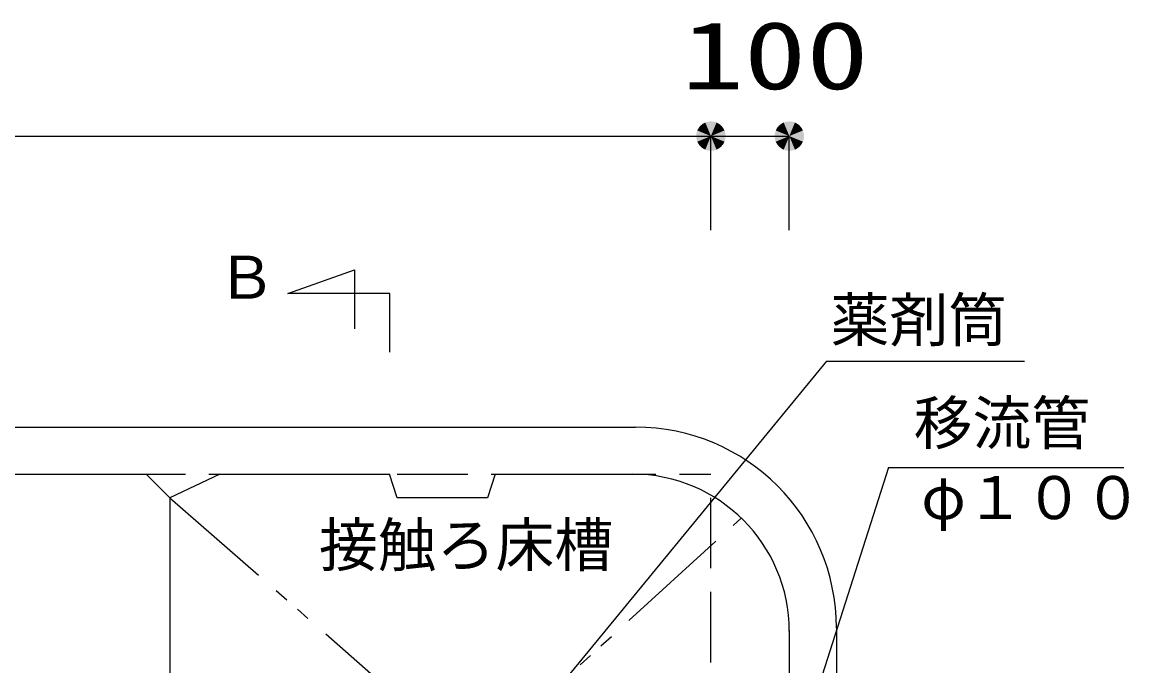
# Model space of a CAD drawing. Units: millimetres, scale not verified. Extents: x -9773 to 7545, y -7063 to 5014.
# Drawn here: x -5378 to -3967, y 533 to 1354 of the extents above; entities that cross this region are included whole.
import ezdxf
from ezdxf.enums import TextEntityAlignment as Align

# ---------------------------------------------------------------- set-up
doc = ezdxf.new("R2010")
doc.units = ezdxf.units.MM
doc.header["$LTSCALE"] = 30
doc.linetypes.add('DASHED3', pattern=[4, 3, -1])
doc.linetypes.add('DOUBLE_CHAIN1', pattern=[8.8, 5, -1, 0.6, -0.6, 0.6, -1])
for name, color, linetype, lineweight in [('0-1_KIKI', 3, 'Continuous', 25), ('0-3_A-PIPE', 2, 'Continuous', 25), ('0-5_MOJI', 7, 'Continuous', 25)]:
    doc.layers.add(name, color=color, linetype=linetype, lineweight=lineweight)
doc.styles.add('MS Gothic', font='')
doc.styles.add('ＭＳ ゴシック', font='')
doc.styles.get('MS Gothic').set_extended_font_data('MS Gothic')
doc.styles.get('ＭＳ ゴシック').set_extended_font_data('MS Gothic')

msp = doc.modelspace()

# ---------------------------------------------------------------- linework, layer by layer
at = {"layer": '0-1_KIKI', "color": 4}
for p, q in [((-4352.14, 921.74), (-4999.53, 134.22)), ((-4352.14, 921.74), (-4099.67, 921.74)), ((-4273.3, 786.07), (-4461.03, 199.87)), ((-4273.3, 786.07), (-3973.24, 786.07))]:
    msp.add_line(p, q, dxfattribs=at)
at = {"layer": '0-1_KIKI'}
for p, q in [((-6603.73, 837.6), (-4595.73, 837.6)), ((-5524.73, 777.6), (-5219.73, 777.6)), ((-5189.73, 747.6), (-5219.73, 777.6)), ((-5125.73, 777.6), (-5189.73, 747.6)), ((-5125.73, 777.6), (-4909.73, 777.6)), ((-4899.73, 747.6), (-4909.73, 777.6)), ((-4774.73, 777.6), (-4784.73, 747.6)), ((-4774.73, 777.6), (-4599.73, 777.6)), ((-5189.73, 747.6), (-5189.73, -392.4)), ((-4784.73, 747.6), (-4899.73, 747.6)), ((-4339.73, 581.6), (-4339.73, -226.4)), ((-4399.73, 578.36), (-4399.73, 397.32)), ((-4399.73, 577.6), (-4399.73, 239.6))]:
    msp.add_line(p, q, dxfattribs=at)
at = {"layer": '0-1_KIKI', "linetype": 'DOUBLE_CHAIN1'}
for p, q in [((-5189.73, 747.6), (-4399.73, 57.6)), ((-5189.78, 57.6), (-4461.05, 721.71))]:
    msp.add_line(p, q, dxfattribs=at)
at = {"layer": '0-1_KIKI'}
msp.add_lwpolyline([(-4909, 933.11), (-4909, 1008.11), (-5039, 1008.11), (-4954, 1038.11), (-4954, 963.11)], dxfattribs=at)
for centre, radius in [((-4595.73, 581.6), 256), ((-4599.73, 577.6), 200)]:
    msp.add_arc(centre, radius, 0, 90, dxfattribs=at)
at = {"layer": '0-3_A-PIPE', "linetype": 'DASHED3'}
msp.add_line((-6699.73, 777.6), (-4499.73, 777.6), dxfattribs=at)
msp.add_lwpolyline([(-6699.73, -422.4), (-4499.73, -422.4), (-4499.73, 777.6)], dxfattribs=at)
at = {"layer": '0-5_MOJI', "color": 4}
for p, q in [((-6699.73, 1208.62), (-4499.73, 1208.62)), ((-4499.73, 1088.62), (-4499.73, 1208.62)), ((-4499.73, 1088.62), (-4499.73, 1208.62)), ((-4499.73, 1208.62), (-4399.73, 1208.62)), ((-4399.73, 1088.62), (-4399.73, 1208.62))]:
    msp.add_line(p, q, dxfattribs=at)
at = {"layer": '0-5_MOJI'}
for points in [[(-4517.05, 1215.8), (-4499.73, 1208.62), (-4518.11, 1212.28)], [(-4517.05, 1215.8), (-4499.73, 1208.62), (-4518.11, 1212.28)], [(-4515.32, 1219.04), (-4499.73, 1208.62), (-4517.05, 1215.8)], [(-4515.32, 1219.04), (-4499.73, 1208.62), (-4517.05, 1215.8)], [(-4512.98, 1221.88), (-4499.73, 1208.62), (-4515.32, 1219.04)], [(-4512.98, 1221.88), (-4499.73, 1208.62), (-4515.32, 1219.04)], [(-4510.14, 1224.21), (-4499.73, 1208.62), (-4512.98, 1221.88)], [(-4510.14, 1224.21), (-4499.73, 1208.62), (-4512.98, 1221.88)], [(-4506.9, 1225.94), (-4499.73, 1208.62), (-4510.14, 1224.21)], [(-4506.9, 1225.94), (-4499.73, 1208.62), (-4510.14, 1224.21)], [(-4503.38, 1227.01), (-4499.73, 1208.62), (-4506.9, 1225.94)], [(-4503.38, 1227.01), (-4499.73, 1208.62), (-4506.9, 1225.94)], [(-4499.73, 1227.37), (-4499.73, 1208.62), (-4503.38, 1227.01)], [(-4499.73, 1227.37), (-4499.73, 1208.62), (-4503.38, 1227.01)], [(-4496.07, 1227.01), (-4499.73, 1208.62), (-4499.73, 1227.37)], [(-4496.07, 1227.01), (-4499.73, 1208.62), (-4499.73, 1227.37)], [(-4492.55, 1225.94), (-4499.73, 1208.62), (-4496.07, 1227.01)], [(-4492.55, 1225.94), (-4499.73, 1208.62), (-4496.07, 1227.01)], [(-4489.31, 1224.21), (-4499.73, 1208.62), (-4492.55, 1225.94)], [(-4489.31, 1224.21), (-4499.73, 1208.62), (-4492.55, 1225.94)], [(-4486.47, 1221.88), (-4499.73, 1208.62), (-4489.31, 1224.21)], [(-4486.47, 1221.88), (-4499.73, 1208.62), (-4489.31, 1224.21)], [(-4484.14, 1219.04), (-4499.73, 1208.62), (-4486.47, 1221.88)], [(-4484.14, 1219.04), (-4499.73, 1208.62), (-4486.47, 1221.88)], [(-4482.4, 1215.8), (-4499.73, 1208.62), (-4484.14, 1219.04)], [(-4482.4, 1215.8), (-4499.73, 1208.62), (-4484.14, 1219.04)], [(-4481.34, 1212.28), (-4499.73, 1208.62), (-4482.4, 1215.8)], [(-4481.34, 1212.28), (-4499.73, 1208.62), (-4482.4, 1215.8)], [(-4417.05, 1215.8), (-4399.73, 1208.62), (-4418.11, 1212.28)], [(-4415.32, 1219.04), (-4399.73, 1208.62), (-4417.05, 1215.8)], [(-4412.98, 1221.88), (-4399.73, 1208.62), (-4415.32, 1219.04)], [(-4410.14, 1224.21), (-4399.73, 1208.62), (-4412.98, 1221.88)], [(-4406.9, 1225.94), (-4399.73, 1208.62), (-4410.14, 1224.21)], [(-4403.38, 1227.01), (-4399.73, 1208.62), (-4406.9, 1225.94)], [(-4399.73, 1227.37), (-4399.73, 1208.62), (-4403.38, 1227.01)], [(-4396.07, 1227.01), (-4399.73, 1208.62), (-4399.73, 1227.37)], [(-4392.55, 1225.94), (-4399.73, 1208.62), (-4396.07, 1227.01)], [(-4389.31, 1224.21), (-4399.73, 1208.62), (-4392.55, 1225.94)], [(-4386.47, 1221.88), (-4399.73, 1208.62), (-4389.31, 1224.21)], [(-4384.14, 1219.04), (-4399.73, 1208.62), (-4386.47, 1221.88)], [(-4382.4, 1215.8), (-4399.73, 1208.62), (-4384.14, 1219.04)], [(-4381.34, 1212.28), (-4399.73, 1208.62), (-4382.4, 1215.8)], [(-4518.11, 1212.28), (-4499.73, 1208.62), (-4518.48, 1208.62)], [(-4518.11, 1212.28), (-4499.73, 1208.62), (-4518.48, 1208.62)], [(-4518.48, 1208.62), (-4499.73, 1208.62), (-4518.11, 1204.96)], [(-4518.48, 1208.62), (-4499.73, 1208.62), (-4518.11, 1204.96)], [(-4518.11, 1204.96), (-4499.73, 1208.62), (-4517.05, 1201.45)], [(-4518.11, 1204.96), (-4499.73, 1208.62), (-4517.05, 1201.45)], [(-4517.05, 1201.45), (-4499.73, 1208.62), (-4515.32, 1198.21)], [(-4517.05, 1201.45), (-4499.73, 1208.62), (-4515.32, 1198.21)], [(-4515.32, 1198.21), (-4499.73, 1208.62), (-4512.98, 1195.36)], [(-4515.32, 1198.21), (-4499.73, 1208.62), (-4512.98, 1195.36)], [(-4512.98, 1195.36), (-4499.73, 1208.62), (-4510.14, 1193.03)], [(-4512.98, 1195.36), (-4499.73, 1208.62), (-4510.14, 1193.03)], [(-4510.14, 1193.03), (-4499.73, 1208.62), (-4506.9, 1191.3)], [(-4510.14, 1193.03), (-4499.73, 1208.62), (-4506.9, 1191.3)], [(-4506.9, 1191.3), (-4499.73, 1208.62), (-4503.38, 1190.23)], [(-4506.9, 1191.3), (-4499.73, 1208.62), (-4503.38, 1190.23)], [(-4503.38, 1190.23), (-4499.73, 1208.62), (-4499.73, 1189.87)], [(-4503.38, 1190.23), (-4499.73, 1208.62), (-4499.73, 1189.87)], [(-4480.98, 1208.62), (-4499.73, 1208.62), (-4481.34, 1212.28)], [(-4480.98, 1208.62), (-4499.73, 1208.62), (-4481.34, 1212.28)], [(-4499.73, 1189.87), (-4499.73, 1208.62), (-4496.07, 1190.23)], [(-4496.07, 1190.23), (-4499.73, 1208.62), (-4492.55, 1191.3)], [(-4492.55, 1191.3), (-4499.73, 1208.62), (-4489.31, 1193.03)], [(-4489.31, 1193.03), (-4499.73, 1208.62), (-4486.47, 1195.36)], [(-4486.47, 1195.36), (-4499.73, 1208.62), (-4484.14, 1198.21)], [(-4484.14, 1198.21), (-4499.73, 1208.62), (-4482.4, 1201.45)], [(-4482.4, 1201.45), (-4499.73, 1208.62), (-4481.34, 1204.96)], [(-4481.34, 1204.96), (-4499.73, 1208.62), (-4480.98, 1208.62)], [(-4499.73, 1189.87), (-4499.73, 1208.62), (-4496.07, 1190.23)], [(-4496.07, 1190.23), (-4499.73, 1208.62), (-4492.55, 1191.3)], [(-4492.55, 1191.3), (-4499.73, 1208.62), (-4489.31, 1193.03)], [(-4489.31, 1193.03), (-4499.73, 1208.62), (-4486.47, 1195.36)], [(-4486.47, 1195.36), (-4499.73, 1208.62), (-4484.14, 1198.21)], [(-4484.14, 1198.21), (-4499.73, 1208.62), (-4482.4, 1201.45)], [(-4482.4, 1201.45), (-4499.73, 1208.62), (-4481.34, 1204.96)], [(-4481.34, 1204.96), (-4499.73, 1208.62), (-4480.98, 1208.62)], [(-4418.11, 1212.28), (-4399.73, 1208.62), (-4418.48, 1208.62)], [(-4418.48, 1208.62), (-4399.73, 1208.62), (-4418.11, 1204.96)], [(-4418.11, 1204.96), (-4399.73, 1208.62), (-4417.05, 1201.45)], [(-4417.05, 1201.45), (-4399.73, 1208.62), (-4415.32, 1198.21)], [(-4415.32, 1198.21), (-4399.73, 1208.62), (-4412.98, 1195.36)], [(-4412.98, 1195.36), (-4399.73, 1208.62), (-4410.14, 1193.03)], [(-4410.14, 1193.03), (-4399.73, 1208.62), (-4406.9, 1191.3)], [(-4406.9, 1191.3), (-4399.73, 1208.62), (-4403.38, 1190.23)], [(-4403.38, 1190.23), (-4399.73, 1208.62), (-4399.73, 1189.87)], [(-4380.98, 1208.62), (-4399.73, 1208.62), (-4381.34, 1212.28)], [(-4399.73, 1189.87), (-4399.73, 1208.62), (-4396.07, 1190.23)], [(-4396.07, 1190.23), (-4399.73, 1208.62), (-4392.55, 1191.3)], [(-4392.55, 1191.3), (-4399.73, 1208.62), (-4389.31, 1193.03)], [(-4389.31, 1193.03), (-4399.73, 1208.62), (-4386.47, 1195.36)], [(-4386.47, 1195.36), (-4399.73, 1208.62), (-4384.14, 1198.21)], [(-4384.14, 1198.21), (-4399.73, 1208.62), (-4382.4, 1201.45)], [(-4382.4, 1201.45), (-4399.73, 1208.62), (-4381.34, 1204.96)], [(-4381.34, 1204.96), (-4399.73, 1208.62), (-4380.98, 1208.62)]]:
    msp.add_solid(points, dxfattribs=at)

# ---------------------------------------------------------------- texts
at = {"layer": '0-1_KIKI', "color": 4, "style": 'MS Gothic'}
for s, p in [('Ｂ', (-5129.48, 984.65)), ('薬剤筒', (-4347.07, 930.29)), ('移流管\u3000', (-4241.16, 798.9)), ('φ１００', (-4231.49, 703.79)), ('接触ろ床槽', (-4999.41, 643.54))]:
    msp.add_text(s, height=54.99, dxfattribs=at).set_placement(p, align=Align.BOTTOM_LEFT)
at = {"layer": '0-5_MOJI', "color": 3, "style": 'ＭＳ ゴシック', "width": 1.35}
msp.add_text('100', height=86.59, dxfattribs=at).set_placement((-4537.15, 1242.37), align=Align.BOTTOM_LEFT)

doc.saveas('drawing.dxf')
